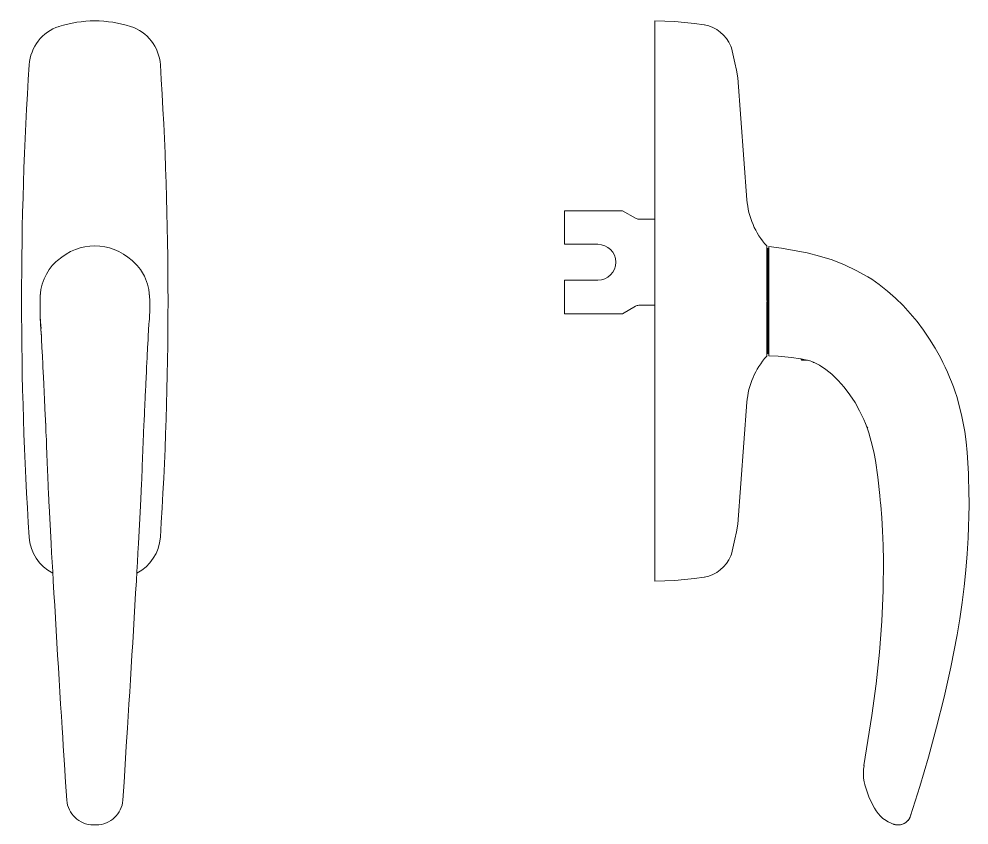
# Model space of a CAD drawing. Header units: millimetres. Extents: x 1459 to 16731, y 971 to 8404.
# Drawn here: x 4225.8 to 4446.3, y 1655 to 1842 of the extents above; entities that cross this region are included whole.
import ezdxf

# ---------------------------------------------------------------- set-up
doc = ezdxf.new("R2010")
doc.units = ezdxf.units.MM
doc.header["$LTSCALE"] = 0.5
doc.layers.add('Quincaillerie', color=150, linetype='Continuous', lineweight=20)
doc.layers.add('Texte', color=7, linetype='Continuous', lineweight=20)

# ---------------------------------------------------------------- blocks, each defined once
blk = doc.blocks.new('bequille ouvrant vue1')
at = {"layer": 'Quincaillerie'}
for p, q in [((-3.42, -52.69, 26), (-4.51, -53.06, 26)), ((-2.3, -52.42, 26), (-3.42, -52.69, 26)), ((-1.15, -52.26, 26), (-2.3, -52.42, 26)), ((0, -52.2, 26), (-1.15, -52.26, 26)), ((1.15, -52.26, 26), (0, -52.2, 26)), ((2.3, -52.42, 26), (1.15, -52.26, 26)), ((3.42, -52.69, 26), (2.3, -52.42, 26)), ((4.51, -53.06, 26), (3.42, -52.69, 26)), ((-7.69, -54.8, 26), (-8.66, -55.57, 26)), ((-6.66, -54.12, 26), (-7.69, -54.8, 26)), ((-5.61, -53.54, 26), (-6.66, -54.12, 26)), ((-4.51, -53.06, 26), (-5.61, -53.54, 26)), ((5.61, -53.54, 26), (4.51, -53.06, 26)), ((6.66, -54.12, 26), (5.61, -53.54, 26)), ((7.69, -54.8, 26), (6.66, -54.12, 26)), ((8.66, -55.57, 26), (7.69, -54.8, 26)), ((-9.86, -56.75, 26), (-10.61, -57.72, 26)), ((-9.01, -55.88, 26), (-9.86, -56.75, 26)), ((-8.66, -55.57, 26), (-9.01, -55.88, 26)), ((9.01, -55.88, 26), (8.66, -55.57, 26)), ((9.86, -56.75, 26), (9.01, -55.88, 26)), ((10.61, -57.72, 26), (9.86, -56.75, 26)), ((-11.24, -58.76, 26), (-11.77, -59.86, 26)), ((-10.61, -57.72, 26), (-11.24, -58.76, 26)), ((11.08, -58.47, 26), (10.61, -57.72, 26)), ((11.5, -59.26, 26), (11.08, -58.47, 26)), ((11.77, -59.86, 26), (11.5, -59.26, 26)), ((-12.2, -61.06, 26), (-12.51, -62.3, 26)), ((-11.77, -59.86, 26), (-12.2, -61.06, 26)), ((12.2, -61.06, 26), (11.77, -59.86, 26)), ((12.51, -62.3, 26), (12.2, -61.06, 26)), ((-12.51, -62.3, 26), (-12.72, -63.93, 26)), ((-12.72, -63.93, 26), (-12.68, -68.69, 43.84)), ((-12.64, -63.28, 26.45), (-12.67, -63.55, 26.45)), ((-12.62, -63.19, 26.45), (-12.64, -63.28, 26.45)), ((-12.64, -63.28, 26.45), (-12.64, -63.28, 26.45)), ((-12.64, -63.28, 26.45), (-12.64, -63.28, 26.45)), ((-12.64, -63.28, 27.21), (-12.64, -63.28, 27.21)), ((12.72, -63.93, 26), (12.51, -62.3, 26)), ((12.62, -63.19, 26.45), (12.64, -63.28, 26.45)), ((12.64, -63.28, 26.45), (12.72, -63.98, 26.45)), ((12.72, -63.98, 26.45), (12.78, -64.81, 26.45)), ((12.78, -64.8, 25.9), (12.78, -64.8, 25.9)), ((12.78, -64.81, 26.45), (12.79, -64.9, 26.45)), ((12.79, -64.9, 26.45), (12.81, -65.7, 26.45)), ((12.81, -65.7, 26.45), (12.8, -66.83, 26.45)), ((12.72, -68.33, 43.84), (12.71, -68.49, 43.84)), ((12.77, -67.52, 26.45), (12.72, -68.33, 26.45)), ((12.8, -66.83, 26.45), (12.77, -67.52, 26.45)), ((-12.68, -68.69, 43.84), (-12.57, -70.45, 43.84)), ((-12.68, -68.69, 43.84), (-12.68, -68.69, 43.84)), ((-12.68, -68.69, 46.54), (-12.63, -69.64, 46.54)), ((-12.63, -69.64, 43.84), (-12.61, -69.86, 43.84)), ((-12.63, -69.64, 43.84), (-12.63, -69.64, 43.84)), ((-12.63, -69.64, 43.84), (-12.63, -69.64, 43.84)), ((-12.63, -69.64, 46.54), (-12.63, -69.64, 46.54)), ((-12.61, -69.86, 43.84), (-12.48, -71.34, 43.84)), ((-12.57, -70.45, 43.84), (-12.43, -72.43, 43.84)), ((12.57, -70.45, 43.84), (12.49, -71.6, 43.84)), ((12.63, -69.64, 43.84), (12.57, -70.45, 43.84)), ((12.66, -69.3, 43.84), (12.63, -69.64, 43.84)), ((12.68, -68.96, 43.84), (12.66, -69.3, 43.84)), ((12.7, -68.64, 43.84), (12.68, -68.96, 43.84)), ((12.71, -68.49, 43.84), (12.7, -68.64, 43.84)), ((-12.49, -71.6, 43.84), (-12.49, -71.61, 43.84)), ((-12.49, -71.6, 51.88), (-12.43, -72.43, 51.88)), ((-12.49, -71.61, 43.84), (-12.39, -73.3, 43.84)), ((-12.42, -72.57, 54.36), (-12.43, -72.32, 54.14)), ((-12.43, -72.43, 51.88), (-12.43, -72.44, 51.88)), ((-12.42, -72.57, 54.36), (-12.4, -73.2, 54.36)), ((-12.41, -72.95, 54.7), (-12.42, -72.57, 54.36)), ((12.42, -72.57, 54.37), (12.36, -73.95, 55.56)), ((12.49, -71.6, 43.84), (12.39, -73.3, 43.84)), ((12.42, -72.57, 54.37), (12.4, -73.2, 54.37)), ((12.43, -72.32, 54.14), (12.42, -72.57, 54.37)), ((-12.37, -73.81, 55.44), (-12.41, -72.95, 54.7)), ((-12.4, -73.2, 54.36), (-12.4, -73.21, 54.36)), ((-12.4, -73.21, 43.84), (-12.37, -73.82, 43.84)), ((-12.4, -73.21, 43.84), (-12.4, -73.21, 43.84)), ((-12.39, -73.3, 43.84), (-12.39, -73.35, 43.84)), ((-12.37, -73.82, 55.45), (-12.37, -73.81, 55.44)), ((-12.27, -75.8, 57.06), (-12.37, -73.82, 55.45)), ((12.36, -73.95, 55.56), (12.27, -75.83, 57.09)), ((12.4, -73.21, 43.84), (12.36, -73.95, 43.84)), ((12.39, -73.3, 43.84), (12.39, -73.34, 43.84)), ((12.4, -73.2, 54.37), (12.4, -73.21, 54.37)), ((12.4, -73.21, 43.84), (12.4, -73.21, 43.84)), ((-12.17, -77.83, 58.59), (-12.27, -75.8, 57.06)), ((12.27, -75.83, 57.09), (12.17, -77.77, 58.55)), ((-12.15, -78.19, 65.63), (-12.17, -77.83, 65.63)), ((-12.1, -79.28, 65.63), (-12.15, -78.19, 65.63)), ((-12.04, -80.38, 65.63), (-12.1, -79.28, 65.63)), ((12.1, -79.28, 58.55), (12.04, -80.38, 58.55)), ((12.15, -78.19, 58.55), (12.1, -79.28, 58.55)), ((12.17, -77.77, 58.55), (12.15, -78.19, 58.55)), ((-11.99, -81.49, 65.63), (-12.04, -80.38, 65.63)), ((-11.93, -82.63, 65.63), (-11.99, -81.49, 65.63)), ((11.99, -81.49, 58.55), (11.93, -82.63, 58.55)), ((12.04, -80.38, 58.55), (11.99, -81.49, 58.55)), ((-11.9, -83.2, 65.63), (-11.93, -82.63, 65.63)), ((-11.87, -83.77, 65.63), (-11.9, -83.2, 65.63)), ((-11.84, -84.35, 65.63), (-11.87, -83.77, 65.63)), ((11.87, -83.77, 58.55), (11.84, -84.35, 58.55)), ((11.9, -83.2, 58.55), (11.87, -83.77, 58.55)), ((11.93, -82.63, 58.55), (11.9, -83.2, 58.55)), ((-11.82, -84.93, 65.63), (-11.84, -84.35, 65.63)), ((-11.79, -85.52, 65.63), (-11.82, -84.93, 65.63)), ((-11.76, -86.11, 65.63), (-11.79, -85.52, 65.63)), ((11.79, -85.52, 58.55), (11.76, -86.11, 58.55)), ((11.82, -84.93, 58.55), (11.79, -85.52, 58.55)), ((11.84, -84.35, 58.55), (11.82, -84.93, 58.55)), ((-11.73, -86.7, 65.63), (-11.76, -86.11, 65.63)), ((-11.7, -87.3, 65.63), (-11.73, -86.7, 65.63)), ((-11.67, -87.9, 65.63), (-11.7, -87.3, 65.63)), ((-11.64, -88.51, 65.63), (-11.67, -87.9, 65.63)), ((11.67, -87.9, 58.55), (11.64, -88.51, 58.55)), ((11.7, -87.3, 58.55), (11.67, -87.9, 58.55)), ((11.73, -86.7, 58.55), (11.7, -87.3, 58.55)), ((11.76, -86.11, 58.55), (11.73, -86.7, 58.55)), ((-11.61, -89.12, 65.63), (-11.64, -88.51, 65.63)), ((-11.58, -89.72, 65.63), (-11.61, -89.12, 65.63)), ((-11.57, -90.01, 65.73), (-11.58, -89.72, 65.63)), ((-11.5, -91.36, 69.45), (-11.57, -90.01, 69.45)), ((11.57, -90.01, 65.73), (11.5, -91.36, 65.73)), ((11.58, -89.72, 65.63), (11.57, -90.01, 65.73)), ((11.61, -89.12, 58.55), (11.58, -89.72, 58.55)), ((11.64, -88.51, 58.55), (11.61, -89.12, 58.55)), ((-11.44, -92.68, 69.45), (-11.5, -91.36, 69.45)), ((-11.38, -93.98, 69.45), (-11.44, -92.6, 69.45)), ((11.44, -92.6, 65.73), (11.38, -93.98, 65.73)), ((11.5, -91.36, 65.73), (11.44, -92.68, 65.73)), ((-11.44, -92.71, 69.45), (-11.44, -92.68, 69.45)), ((-11.44, -92.71, 69.45), (-11.44, -92.71, 69.45)), ((-11.38, -94.08, 69.45), (-11.44, -92.71, 69.45)), ((-11.36, -94.44, 69.45), (-11.38, -93.98, 69.45)), ((-11.34, -94.9, 69.45), (-11.36, -94.44, 69.45)), ((11.36, -94.44, 65.73), (11.34, -94.9, 65.73)), ((11.38, -93.98, 65.73), (11.36, -94.44, 65.73)), ((11.44, -92.68, 65.73), (11.44, -92.71, 65.73)), ((-11.33, -95.37, 69.45), (-11.34, -94.9, 69.45)), ((-11.29, -96.29, 69.45), (-11.33, -95.37, 69.45)), ((-11.25, -97.22, 69.45), (-11.29, -96.29, 69.45)), ((11.29, -96.29, 65.73), (11.25, -97.22, 65.73)), ((11.33, -95.37, 65.73), (11.29, -96.29, 65.73)), ((11.34, -94.9, 65.73), (11.33, -95.37, 65.73)), ((-11.21, -98.16, 69.45), (-11.25, -97.22, 69.45)), ((-11.18, -99.09, 69.45), (-11.21, -98.16, 69.45)), ((-11.14, -100.03, 69.45), (-11.18, -99.09, 69.45)), ((11.18, -99.09, 65.73), (11.14, -100.03, 65.73)), ((11.21, -98.16, 65.73), (11.18, -99.09, 65.73)), ((11.25, -97.22, 65.73), (11.21, -98.16, 65.73)), ((-11.11, -100.97, 69.45), (-11.14, -100.03, 69.45)), ((-11.07, -101.91, 69.45), (-11.11, -100.97, 69.45)), ((11.11, -100.97, 65.73), (11.07, -101.91, 65.73)), ((11.14, -100.03, 65.73), (11.11, -100.97, 65.73)), ((-11.03, -102.86, 69.45), (-11.07, -101.91, 69.45)), ((-10.99, -103.8, 69.45), (-11.03, -102.86, 69.45)), ((11.03, -102.86, 65.73), (10.99, -103.8, 65.73)), ((11.07, -101.91, 65.73), (11.03, -102.86, 65.73)), ((-10.98, -104.27, 69.45), (-10.99, -103.8, 69.45)), ((-10.96, -104.75, 69.45), (-10.98, -104.27, 69.45)), ((-10.94, -105.22, 69.45), (-10.96, -104.75, 69.45)), ((-10.92, -105.69, 69.45), (-10.94, -105.22, 69.45)), ((-10.9, -106.17, 69.45), (-10.92, -105.69, 69.45)), ((10.92, -105.69, 65.73), (10.9, -106.17, 65.73)), ((10.94, -105.22, 65.73), (10.92, -105.69, 65.73)), ((10.96, -104.75, 65.73), (10.94, -105.22, 65.73)), ((10.98, -104.27, 65.73), (10.96, -104.75, 65.73)), ((10.99, -103.8, 65.73), (10.98, -104.27, 65.73)), ((-10.88, -106.64, 69.45), (-10.9, -106.17, 69.45)), ((-10.86, -107.12, 69.45), (-10.88, -106.64, 69.45)), ((-10.84, -107.59, 69.45), (-10.86, -107.12, 69.45)), ((-10.82, -108.06, 69.45), (-10.84, -107.59, 69.45)), ((-10.8, -108.42, 69.45), (-10.82, -108.06, 69.45)), ((10.82, -108.06, 65.73), (10.8, -108.42, 65.73)), ((10.84, -107.59, 65.73), (10.82, -108.06, 65.73)), ((10.86, -107.12, 65.73), (10.84, -107.59, 65.73)), ((10.88, -106.64, 65.73), (10.86, -107.12, 65.73)), ((10.9, -106.17, 65.73), (10.88, -106.64, 65.73)), ((-10.79, -108.78, 69.45), (-10.8, -108.42, 69.45)), ((-10.77, -109.13, 69.45), (-10.79, -108.78, 69.45)), ((-10.75, -109.49, 69.45), (-10.77, -109.13, 69.45)), ((-10.74, -109.85, 69.45), (-10.75, -109.49, 69.45)), ((-10.72, -110.2, 69.45), (-10.74, -109.85, 69.45)), ((-10.7, -110.56, 69.45), (-10.72, -110.2, 69.45)), ((10.72, -110.2, 65.73), (10.7, -110.56, 65.73)), ((10.74, -109.85, 65.73), (10.72, -110.2, 65.73)), ((10.75, -109.49, 65.73), (10.74, -109.85, 65.73)), ((10.77, -109.13, 65.73), (10.75, -109.49, 65.73)), ((10.79, -108.78, 65.73), (10.77, -109.13, 65.73)), ((10.8, -108.42, 65.73), (10.79, -108.78, 65.73)), ((-10.69, -110.91, 69.45), (-10.7, -110.56, 69.45)), ((-10.67, -111.27, 69.45), (-10.69, -110.91, 69.45)), ((-10.65, -111.63, 69.45), (-10.67, -111.27, 69.45)), ((-10.64, -111.81, 69.45), (-10.65, -111.63, 69.45)), ((-10.62, -112.34, 69.45), (-10.64, -111.81, 69.45)), ((-10.61, -112.53, 69.39), (-10.62, -112.34, 69.45)), ((10.62, -112.34, 69.45), (10.61, -112.53, 69.44)), ((10.64, -111.81, 65.73), (10.62, -112.34, 65.73)), ((10.65, -111.63, 65.73), (10.64, -111.81, 65.73)), ((10.67, -111.27, 65.73), (10.65, -111.63, 65.73)), ((10.69, -110.91, 65.73), (10.67, -111.27, 65.73)), ((10.7, -110.56, 65.73), (10.69, -110.91, 65.73)), ((-10.45, -115.43, 57.45), (-10.61, -112.53, 57.45)), ((10.61, -112.53, 69.44), (10.45, -115.43, 69.44)), ((-10.3, -118.33, 57.45), (-10.45, -115.43, 57.45)), ((10.45, -115.43, 69.44), (10.3, -118.33, 69.44)), ((-10.14, -121.24, 57.45), (-10.3, -118.33, 57.45)), ((10.3, -118.33, 69.44), (10.14, -121.24, 69.44)), ((-10.02, -123.41, 57.45), (-10.14, -121.24, 57.45)), ((10.14, -121.24, 69.44), (10.02, -123.41, 69.44)), ((-9.9, -125.58, 57.45), (-10.02, -123.41, 57.45)), ((10.02, -123.41, 69.44), (9.9, -125.58, 69.44)), ((-9.77, -127.75, 57.45), (-9.9, -125.58, 57.45)), ((9.9, -125.58, 69.44), (9.77, -127.75, 69.44)), ((-9.65, -129.91, 57.45), (-9.77, -127.75, 57.45)), ((9.77, -127.75, 69.44), (9.65, -129.91, 69.44)), ((-9.48, -132.79, 57.45), (-9.65, -129.91, 57.45)), ((9.65, -129.91, 69.44), (9.48, -132.79, 69.44)), ((-9.31, -135.67, 57.45), (-9.48, -132.79, 57.45)), ((9.48, -132.79, 69.44), (9.31, -135.67, 69.44)), ((-9.14, -138.54, 57.45), (-9.31, -135.67, 57.45)), ((9.31, -135.67, 69.44), (9.14, -138.54, 69.44)), ((-9.14, -138.6, 57.45), (-9.14, -138.54, 57.45)), ((-8.97, -141.46, 57.45), (-9.14, -138.6, 57.45)), ((9.14, -138.54, 69.44), (8.97, -141.46, 69.44)), ((-8.8, -144.33, 57.45), (-8.97, -141.46, 57.45)), ((8.97, -141.46, 69.44), (8.8, -144.33, 69.44)), ((-8.63, -147.18, 57.45), (-8.8, -144.33, 57.45)), ((8.8, -144.33, 69.44), (8.63, -147.18, 69.44)), ((-8.45, -150.02, 57.45), (-8.63, -147.18, 57.45)), ((8.63, -147.18, 69.44), (8.45, -150.02, 69.44)), ((-8.28, -152.86, 57.45), (-8.45, -150.02, 57.45)), ((8.45, -150.02, 69.44), (8.28, -152.86, 69.44)), ((-8.1, -155.69, 57.45), (-8.28, -152.86, 57.45)), ((8.28, -152.86, 69.44), (8.1, -155.69, 69.44)), ((-7.93, -158.51, 57.45), (-8.1, -155.69, 57.45)), ((8.1, -155.69, 69.44), (7.93, -158.51, 69.44)), ((-7.75, -161.32, 57.45), (-7.93, -158.51, 57.45)), ((7.93, -158.51, 69.44), (7.75, -161.32, 69.44)), ((-7.58, -164.13, 57.45), (-7.75, -161.32, 57.45)), ((7.75, -161.32, 69.44), (7.58, -164.13, 69.44)), ((-7.45, -166.23, 57.45), (-7.58, -164.13, 57.45)), ((7.58, -164.13, 69.44), (7.45, -166.23, 69.44)), ((-7.31, -168.32, 57.45), (-7.45, -166.23, 57.45)), ((7.45, -166.23, 69.44), (7.31, -168.32, 69.44)), ((-7.05, -172.5, 57.45), (-7.31, -168.32, 57.45)), ((7.31, -168.32, 69.44), (7.05, -172.5, 69.44)), ((-6.78, -176.67, 57.45), (-7.05, -172.5, 57.45)), ((7.05, -172.5, 69.44), (6.78, -176.67, 69.44)), ((-6.51, -180.83, 57.45), (-6.78, -176.67, 57.45)), ((6.78, -176.67, 69.44), (6.51, -180.83, 69.44)), ((-6.51, -180.83, 57.45), (-6.44, -181.41, 57.45)), ((6.44, -181.41, 56.43), (6.51, -180.83, 56.43)), ((-6.44, -181.41, 57.45), (-6.32, -181.98, 57.45)), ((-6.32, -181.98, 57.45), (-6.14, -182.53, 57.45)), ((-6.14, -182.53, 57.45), (-5.91, -183.05, 57.45)), ((-5.91, -183.05, 57.45), (-5.64, -183.54, 57.45)), ((5.64, -183.54, 56.43), (5.91, -183.05, 56.43)), ((5.91, -183.05, 56.43), (6.14, -182.53, 56.43)), ((6.14, -182.53, 56.43), (6.32, -181.98, 56.43)), ((6.32, -181.98, 56.43), (6.44, -181.41, 56.43)), ((-5.64, -183.54, 57.45), (-5.32, -184.01, 57.45)), ((-5.32, -184.01, 57.45), (-4.97, -184.44, 57.45)), ((-4.97, -184.44, 57.45), (-4.58, -184.85, 57.45)), ((-4.58, -184.85, 57.45), (-4.15, -185.22, 57.45)), ((-4.15, -185.22, 57.45), (-3.69, -185.55, 57.45)), ((3.69, -185.55, 56.43), (4.15, -185.22, 56.43)), ((4.15, -185.22, 56.43), (4.58, -184.85, 56.43)), ((4.58, -184.85, 56.43), (4.97, -184.44, 56.43)), ((4.97, -184.44, 56.43), (5.32, -184.01, 56.43)), ((5.32, -184.01, 56.43), (5.64, -183.54, 56.43)), ((-3.69, -185.55, 57.45), (-3.2, -185.84, 57.45)), ((-3.2, -185.84, 57.45), (-2.68, -186.09, 57.45)), ((-2.68, -186.09, 57.45), (-2.13, -186.29, 57.45)), ((-2.13, -186.29, 57.45), (-1.56, -186.44, 57.45)), ((-1.56, -186.44, 57.45), (-0.95, -186.53, 57.45)), ((-0.95, -186.53, 57.45), (-0.34, -186.56, 57.45)), ((0.34, -186.57, 56.43), (-0.34, -186.56, 56.39)), ((0.34, -186.57, 56.43), (0.95, -186.53, 56.43)), ((0.95, -186.53, 56.43), (1.56, -186.44, 56.43)), ((1.56, -186.44, 56.43), (2.13, -186.29, 56.43)), ((2.13, -186.29, 56.43), (2.68, -186.09, 56.43)), ((2.68, -186.09, 56.43), (3.2, -185.84, 56.43)), ((3.2, -185.84, 56.43), (3.69, -185.55, 56.43))]:
    blk.add_line(p, q, dxfattribs=at)
for centre, radius, start, end in [((0, -27.08), 27.08, 72.126, 107.874), ((-5.24, -10.82), 10, 107.874, 176.2856), ((5.24, -10.82), 10, 3.7144, 72.126), ((829.25, -65), 846.25, 176.28556, 183.71444), ((-829.25, -65), 846.25, 356.28556, 3.71444), ((-5.24, -119.18), 10, 183.7144, 243.1821), ((5.24, -119.18), 10, 296.8179, 356.2856)]:
    blk.add_arc(centre, radius, start, end, dxfattribs=at)
blk = doc.blocks.new('bequille ouvrant vue2')
at = {"layer": 'Quincaillerie', "extrusion": (0, 0, -1)}
for p, q in [((2.31, 64.95, -17), (0, 65, -17)), ((4.62, 64.84, -17), (2.31, 64.95, -17)), ((6.92, 64.65, -17), (4.62, 64.84, -17)), ((4.62, 64.84, -17.77), (6.92, 64.65, -17.77)), ((9.21, 64.38, -17), (6.92, 64.65, -17)), ((11.5, 64.05, -17), (9.21, 64.38, -17)), ((17.63, 59.1, -17), (17.78, 58.71, -17)), ((17.78, 58.71, -17), (18.6, 55.27, -17)), ((18.6, 55.27, -17), (18.99, 53.55, -17)), ((18.99, 53.55, -17), (19.3, 51.8, -17)), ((26.45, 12.65, -17), (29.42, 12.23, -17)), ((29.42, 12.23, -17), (32.38, 11.75, -17)), ((32.38, 11.75, -17), (35.34, 11.15, -17)), ((35.34, 11.15, -17), (38.27, 10.41, -17)), ((38.27, 10.41, -17), (41.2, 9.52, -17)), ((41.2, 9.52, -17), (44.05, 8.42, -17)), ((44.05, 8.42, -17), (46.78, 7.1, -17)), ((46.78, 7.1, -17), (49.45, 5.65, -17)), ((49.45, 5.65, -17), (50.36, 5.06, -17)), ((50.36, 5.06, -17), (51.25, 4.46, -17)), ((51.25, 4.46, -17), (52.12, 3.83, -17)), ((52.12, 3.83, -17), (54.03, 2.32, -17)), ((54.03, 2.32, -17), (55.87, 0.69, -17)), ((55.87, 0.69, -17), (57.64, -1.04, -17)), ((57.64, -1.04, -17), (59.32, -2.86, -17)), ((59.32, -2.86, -17), (60.91, -4.78, -17)), ((60.91, -4.78, -17), (62.4, -6.77, -17)), ((62.4, -6.77, -17), (63.81, -8.83, -17)), ((63.81, -8.83, -17), (65.12, -10.96, -17)), ((65.12, -10.96, -17), (66.33, -13.14, -17)), ((26.45, -12.72, -17), (28.61, -12.83, -17)), ((28.61, -12.83, -17), (31.71, -13.11, -17)), ((31.71, -13.11, -17), (33.85, -13.45, -17)), ((66.33, -13.14, -17), (66.9, -14.25, -17)), ((37, -14.28, -17), (37.15, -14.34, -17)), ((37.15, -14.34, -17), (37.3, -14.41, -17)), ((37.3, -14.41, -17), (37.6, -14.56, -17)), ((37.6, -14.56, -17), (38.23, -14.89, -17)), ((38.23, -14.89, -17), (39.7, -15.9, -17)), ((66.9, -14.25, -17), (67.44, -15.37, -17)), ((67.44, -15.37, -17), (67.96, -16.49, -17)), ((39.7, -15.9, -17), (41.13, -16.99, -17)), ((41.13, -16.99, -17), (42.61, -18.42, -17)), ((67.96, -16.49, -17), (68.44, -17.63, -17)), ((68.44, -17.63, -17), (68.9, -18.78, -17)), ((42.61, -18.42, -17), (43.97, -19.98, -17)), ((68.9, -18.78, -17), (69.34, -19.92, -17)), ((43.97, -19.98, -17), (45.29, -21.73, -17)), ((45.29, -21.73, -17), (46.49, -23.58, -17)), ((69.34, -19.92, -17), (69.73, -21.05, -17)), ((69.73, -21.05, -17), (70.1, -22.19, -17)), ((46.49, -23.58, -17), (47.56, -25.5, -17)), ((70.1, -22.19, -17), (70.45, -23.35, -17)), ((70.45, -23.35, -17), (71.3, -26.77, -17)), ((47.56, -25.5, -17), (48.51, -27.49, -17)), ((48.51, -27.49, -17), (48.93, -28.45, -17)), ((48.93, -28.45, -17), (49.3, -29.41, -17)), ((71.3, -26.77, -17), (71.94, -30.24, -17)), ((49.3, -29.41, -17), (49.71, -30.58, -17)), ((49.71, -30.58, -17), (50.53, -33.77, -17)), ((71.94, -30.24, -17), (72.27, -32.67, -17)), ((72.27, -32.67, -17), (72.52, -35.11, -17)), ((50.53, -33.77, -17), (50.93, -35.36, -17)), ((72.52, -35.11, -17), (72.83, -40.02, -17)), ((50.93, -35.36, -17), (51.25, -36.98, -17)), ((51.25, -36.98, -17), (51.81, -40.86, -17)), ((51.81, -40.86, -17), (52.26, -45.12, -17)), ((72.83, -40.02, -17), (72.94, -44.93, -17)), ((52.26, -45.12, -17), (52.36, -46.23, -17)), ((52.36, -46.23, -17), (52.4, -46.79, -17)), ((72.94, -44.93, -17), (72.95, -46.14, -17)), ((72.95, -46.14, -17), (72.95, -47.35, -17)), ((52.4, -46.79, -17), (52.45, -47.35, -17)), ((52.45, -47.35, -17), (52.69, -50.32, -17)), ((72.95, -47.35, -17), (72.76, -54.91, -17)), ((52.69, -50.32, -17), (52.87, -53.32, -17)), ((19.3, -51.8, -17), (18.99, -53.55, -17)), ((18.99, -53.55, -17), (18.6, -55.27, -17)), ((52.87, -53.32, -17), (53.01, -56.74, -17)), ((72.76, -54.91, -17), (72.53, -58.68, -17)), ((18.6, -55.27, -17), (17.78, -58.71, -17)), ((53.01, -56.74, -17), (53.08, -60.17, -17)), ((17.78, -58.71, -17), (17.63, -59.1, -17)), ((72.53, -58.68, -17), (72.21, -62.45, -17)), ((53.08, -60.17, -17), (53.02, -67.15, -17)), ((72.21, -62.45, -17), (71.81, -66.22, -17)), ((0, -65, -17), (2.31, -64.95, -17)), ((2.31, -64.95, -17), (4.62, -64.84, -17)), ((4.62, -64.84, -17), (6.92, -64.65, -17)), ((6.92, -64.65, -17), (9.21, -64.38, -17)), ((9.21, -64.38, -17), (11.5, -64.05, -17)), ((53.02, -67.15, -17), (52.71, -74.26, -17)), ((71.81, -66.22, -17), (71.34, -69.97, -17)), ((71.34, -69.97, -17), (70.79, -73.73, -17)), ((52.71, -74.26, -17), (52.15, -81.48, -17)), ((70.79, -73.73, -17), (70.17, -77.47, -17)), ((70.17, -77.47, -17), (68.73, -84.94, -17)), ((52.15, -81.48, -17), (51.38, -88.79, -17)), ((68.73, -84.94, -17), (67.17, -91.93, -17)), ((51.38, -88.79, -17), (50.41, -96.17, -17)), ((67.17, -91.93, -17), (65.42, -98.89, -17)), ((50.41, -96.17, -17), (48.55, -107.79, -17)), ((65.42, -98.89, -17), (63.53, -105.8, -17)), ((63.53, -105.8, -17), (61.5, -112.66, -17)), ((61.5, -112.66, -17), (59.37, -119.48, -17)), ((59.25, -119.79, -17), (59.24, -119.82, -17)), ((59.37, -119.48, -17), (59.25, -119.79, -17)), ((55.59, -121.42, -17), (55.91, -121.51, -17)), ((55.91, -121.51, -17), (55.94, -121.51, -17))]:
    blk.add_line(p, q, dxfattribs=at)
at = {"layer": 'Quincaillerie'}
for p, q in [((19.3, 51.8, -17), (21.4, 23.5, -17)), ((-20.95, 13.16, -8.25), (-20.95, 20.96, -8.25)), ((-20.95, 20.96, -8.25), (-7.5, 20.96, -8.25)), ((-7.5, 20.96, -8.25), (-4.47, 19.21, -8.25)), ((0, 19.01, -8.25), (-3.72, 19.01, -8.25)), ((-20.95, 13.16, -8.25), (-13.2, 13.16, -8.25)), ((26, 12.16, -16.76), (26.07, 12.2, -16.75)), ((26.07, 12.2, -16.75), (26.3, 12.2, -16.75)), ((26.45, 8.83, -10.87), (26.3, 8.84, -10.86)), ((26.45, 8.76, -10.69), (26.3, 8.76, -10.68)), ((-20.95, -2.94, -8.25), (-20.95, 4.86, -8.25)), ((-20.95, 4.86, -8.25), (-13.2, 4.86, -8.25)), ((-4.47, -1.19, -8.25), (-7.5, -2.94, -8.25)), ((0, -0.99, -8.25), (-3.72, -0.99, -8.25)), ((-7.5, -2.94, -8.25), (-20.95, -2.94, -8.25)), ((26, -8.6, -8.4), (26.07, -8.63, -8.37)), ((26.07, -8.63, -8.37), (26.3, -8.63, -8.37)), ((26.45, -7.63, -9.37), (26.3, -7.64, -9.36)), ((26.45, -8.76, -10.69), (26.3, -8.76, -10.68)), ((26.3, -8.84, -10.86), (26.45, -8.83, -10.87)), ((26, -12.16, -17.24), (26.07, -12.2, -17.25)), ((26.07, -12.2, -17.25), (26.3, -12.2, -17.25)), ((33.96, -13.46, -16.43), (33.85, -13.45, -17)), ((33.85, -13.45, -17), (33.89, -13.45, -17.33)), ((34.15, -13.7, -17), (33.9, -13.45, -17)), ((34.29, -13.49, -15.94), (33.96, -13.46, -16.43)), ((34.64, -13.55, -15.68), (34.29, -13.49, -15.94)), ((34.99, -13.61, -15.54), (34.64, -13.55, -15.68)), ((35.35, -13.7, -15.5), (34.99, -13.61, -15.54)), ((35.72, -13.8, -15.55), (35.35, -13.7, -15.5)), ((35.69, -13.79, -18.46), (36, -13.89, -18.35)), ((36.06, -13.91, -15.68), (35.72, -13.8, -15.55)), ((36.46, -14.06, -15.99), (36.06, -13.91, -15.68)), ((36.74, -14.17, -16.43), (36.46, -14.06, -15.99)), ((36.81, -14.21, -16.67), (36.7, -14.16, -16.35)), ((36.7, -14.16, -17.65), (36.81, -14.21, -17.33)), ((36.85, -14.23, -17), (36.74, -14.17, -16.43)), ((36.81, -14.21, -17.33), (36.85, -14.23, -17)), ((36.85, -14.23, -17), (37, -14.28, -17)), ((21.4, -23.5, -17), (19.3, -51.8, -17)), ((48.58, -107.82, -15.99), (48.47, -108.65, -16.03)), ((48.58, -107.82, -15.99), (48.55, -107.79, -17)), ((48.47, -108.65, -16.03), (48.42, -109.49, -16.06)), ((48.42, -109.49, -16.06), (48.47, -110.52, -16.09)), ((48.47, -110.52, -16.09), (48.48, -110.61, -16.1)), ((48.48, -110.61, -16.1), (48.49, -110.77, -16.1)), ((48.48, -110.61, -16.1), (48.63, -111.6, -16.14)), ((48.63, -111.6, -16.14), (48.68, -111.82, -16.15)), ((48.68, -111.82, -16.15), (48.69, -111.89, -16.15)), ((48.69, -111.89, -17.86), (48.68, -111.82, -17.86)), ((48.68, -111.82, -16.15), (48.79, -112.28, -16.18)), ((48.76, -112.16, -16.59), (48.75, -112.12, -17)), ((48.79, -112.28, -16.18), (48.76, -112.16, -16.59)), ((48.79, -112.28, -16.18), (49.22, -113.65, -16.15)), ((49.22, -113.65, -16.15), (49.72, -115.01, -16.13)), ((49.72, -115.01, -16.13), (50.31, -116.34, -16.12)), ((50.31, -116.34, -16.12), (50.97, -117.64, -16.11)), ((50.97, -117.64, -16.11), (51.37, -118.29, -16.21)), ((51.37, -118.29, -16.21), (51.84, -118.91, -16.3)), ((51.84, -118.91, -16.3), (52.38, -119.49, -16.38)), ((52.38, -119.49, -16.38), (52.98, -120.03, -16.46)), ((52.98, -120.03, -16.46), (53.36, -120.31, -16.5)), ((53.36, -120.31, -16.5), (54.17, -120.82, -16.58)), ((54.17, -120.82, -16.58), (55.05, -121.23, -16.64)), ((55.05, -121.23, -16.64), (55.37, -121.35, -16.67)), ((58.07, -121.13, -17.35), (58.08, -121.13, -16.65)), ((58.34, -120.95, -16.65), (58.37, -120.93, -17.35)), ((58.42, -120.88, -17.35), (58.45, -120.86, -16.65)), ((58.62, -120.71, -16.65), (58.65, -120.68, -17.35)), ((58.73, -120.59, -17.35), (58.76, -120.55, -16.65)), ((58.86, -120.44, -16.65), (58.89, -120.4, -17.35)), ((59, -120.25, -17.35), (59.03, -120.21, -16.65)), ((59.07, -120.14, -16.65), (59.09, -120.1, -17.35)), ((59.21, -119.88, -17.35), (59.23, -119.85, -16.65)), ((59.37, -119.48, -16.65), (59.38, -119.43, -16.1)), ((59.38, -119.43, -16.1), (59.42, -119.29, -15.56)), ((59.42, -119.29, -15.56), (59.46, -119.11, -15.13)), ((59.46, -119.11, -15.13), (59.47, -119.09, -15.11)), ((59.46, -119.11, -15.13), (59.47, -119.09, -15.11)), ((55.37, -121.35, -16.67), (55.51, -121.4, -16.68)), ((56.01, -121.52, -17.33), (55.97, -121.52, -16.67)), ((56.26, -121.56, -17.34), (56.3, -121.56, -16.66)), ((56.43, -121.57, -17.34), (56.39, -121.56, -16.66)), ((56.62, -121.57, -17.34), (56.66, -121.56, -16.66)), ((56.86, -121.55, -17.34), (56.82, -121.55, -16.66)), ((56.98, -121.53, -17.34), (57.03, -121.52, -16.66)), ((57.28, -121.47, -17.34), (57.25, -121.48, -16.66)), ((57.35, -121.45, -17.34), (57.38, -121.44, -16.66)), ((57.69, -121.33, -17.34), (57.68, -121.33, -16.66)), ((57.71, -121.32, -17.34), (57.72, -121.31, -17.34))]:
    blk.add_line(p, q, dxfattribs=at)
at = {"layer": 'Quincaillerie', "extrusion": (1, 0, 0)}
for p, q in [((26, 12.8, -17), (26, 12.74, -15.85)), ((26, 12.74, -15.85), (26, 12.58, -14.7)), ((26, 12.58, -14.7), (26, 12.31, -13.58)), ((26, 12.31, -13.58), (26, 11.94, -12.49)), ((26, 11.94, -12.49), (26, 11.46, -11.39)), ((26, 11.46, -11.39), (26, 10.88, -10.34)), ((26.45, 12.59, -15.75), (26.45, 12.65, -17)), ((26.45, 12.4, -14.51), (26.45, 12.59, -15.75)), ((26.45, 12.1, -13.3), (26.45, 12.4, -14.51)), ((26.45, 11.67, -12.11), (26.45, 12.1, -13.3)), ((26.45, 11.13, -10.97), (26.45, 11.67, -12.11)), ((26.45, 10.48, -9.89), (26.45, 11.13, -10.97)), ((26, 10.88, -10.34), (26, 10.2, -9.31)), ((26, 10.2, -9.31), (26, 9.43, -8.34)), ((26, 9.43, -8.34), (26, 9.12, -7.99)), ((26, 9.12, -7.99), (26, 8.25, -7.14)), ((26.45, 9.75, -8.9), (26.45, 10.48, -9.89)), ((26.45, 8.93, -7.97), (26.45, 9.75, -8.9)), ((26.45, 7.86, -7.01), (26.45, 8.84, -7.89)), ((26, 8.25, -7.14), (26, 7.28, -6.39)), ((26, 7.28, -6.39), (26, 6.24, -5.76)), ((26.45, 6.79, -6.25), (26.45, 7.86, -7.01)), ((26.45, 5.62, -5.58), (26.45, 6.79, -6.25)), ((26, 6.24, -5.76), (26, 5.14, -5.23)), ((26, 5.14, -5.23), (26, 3.94, -4.8)), ((26.45, 4.39, -5.05), (26.45, 5.62, -5.58)), ((26, 3.94, -4.8), (26, 2.7, -4.49)), ((26, 2.7, -4.49), (26, 1.43, -4.31)), ((26.45, 3.12, -4.64), (26.45, 4.39, -5.05)), ((26.45, 1.81, -4.38), (26.45, 3.12, -4.64)), ((26, 1.43, -4.31), (26, 0.16, -4.25)), ((26.45, 0, -4.24), (26.45, 1.81, -4.38)), ((26, -0.16, -4.25), (26, -1.43, -4.31)), ((26, -1.43, -4.31), (26, -2.7, -4.49)), ((26.45, -0.84, -4.26), (26.45, 0, -4.24)), ((26.45, -2.16, -4.41), (26.45, -0.84, -4.26)), ((26.45, -3.45, -4.7), (26.45, -2.16, -4.41)), ((26, -2.7, -4.49), (26, -3.94, -4.8)), ((26, -3.94, -4.8), (26, -5.14, -5.23)), ((26.45, -4.7, -5.11), (26.45, -3.45, -4.7)), ((26, -5.14, -5.23), (26, -6.24, -5.76)), ((26, -6.24, -5.76), (26, -7.28, -6.39)), ((26.45, -5.9, -5.65), (26.45, -4.7, -5.11)), ((26.45, -7.03, -6.31), (26.45, -5.9, -5.65)), ((26, -7.28, -6.39), (26, -8.25, -7.14)), ((26, -8.25, -7.14), (26, -9.12, -7.99)), ((26.45, -8.09, -7.08), (26.45, -7.03, -6.31)), ((26.45, -8.84, -7.73), (26.45, -8.09, -7.08)), ((26, -9.43, -8.34), (26, -9.12, -7.99)), ((26, -10.2, -9.31), (26, -9.43, -8.34)), ((26, -10.88, -10.34), (26, -10.2, -9.31)), ((26, -11.46, -11.39), (26, -10.88, -10.34)), ((26.45, -9.53, -8.43), (26.45, -8.84, -7.73)), ((26.45, -11.29, -11.01), (26.45, -10.33, -9.42)), ((26, -11.94, -12.49), (26, -11.46, -11.39)), ((26, -12.31, -13.58), (26, -11.94, -12.49)), ((26, -12.58, -14.7), (26, -12.31, -13.58)), ((26, -12.74, -15.85), (26, -12.58, -14.7)), ((26, -12.8, -17), (26, -12.74, -15.85)), ((26.45, -12.01, -12.72), (26.45, -11.29, -11.01)), ((26.45, -12.32, -13.76), (26.45, -12.01, -12.72)), ((26.45, -12.54, -14.83), (26.45, -12.32, -13.76)), ((26.45, -12.67, -15.91), (26.45, -12.54, -14.83)), ((26.45, -12.72, -17), (26.45, -12.67, -15.91))]:
    blk.add_line(p, q, dxfattribs=at)
at = {"layer": 'Quincaillerie', "extrusion": (-0.046824, -0.998903, -1.24674e-11)}
blk.add_line((26.45, 9.98, -13.01), (26.3, 9.99, -13.01), dxfattribs=at)
at = {"layer": 'Quincaillerie', "extrusion": (0.046824, -0.998903, -2.74282e-11)}
blk.add_line((26.3, -9.99, -13.01), (26.45, -9.98, -13.01), dxfattribs=at)
at = {"layer": 'Quincaillerie', "extrusion": (0.836059, 0.240062, 0.49333)}
blk.add_line((49.42, -29.2, -14.32), (49.48, -29.36, -14.34), dxfattribs=at)
at = {"layer": 'Quincaillerie', "extrusion": (-0.309017, -0.951057, -5.55112e-17)}
blk.add_line((55.51, -121.4, -16.68), (55.59, -121.42, -16.67), dxfattribs=at)
at = {"layer": 'Quincaillerie', "extrusion": (1, 0, 0)}
for centre, radius, start, end in [((37.92, -17), 27.08, 0.0033, 17.874), ((54.18, -11.76), 10, 17.874, 86.2856), ((0, -846.25), 846.25, 86.28556, 93.71444), ((0, -17, 26.07), 12.2, 1.1631, 181.1446), ((0, -17, 26.3), 12.2, 1.1631, 181.1446), ((4.51, -12.28, 26.45), 6.17, 44.3166, 45.4417), ((-2.16, -15.17, 26.45), 9.99, 137.5499, 144.8329), ((-54.18, -11.76), 10, 93.7144, 162.126), ((-37.92, -17), 27.08, 162.126, 179.9967)]:
    blk.add_arc(centre, radius, start, end, dxfattribs=at)
at = {"layer": 'Quincaillerie', "extrusion": (0, 0, -1)}
for centre, radius, start, end in [((-10.19, 56.16, 17), 8, 99.4469, 158.3984), ((-39.22, 24.82, 17), 17.87, 317.7193, 355.7578), ((-39.22, -24.82, 17), 17.87, 4.2422, 42.2807), ((-10.19, -56.16, 17), 8, 201.6016, 260.5531)]:
    blk.add_arc(centre, radius, start, end, dxfattribs=at)
at = {"layer": 'Quincaillerie'}
for centre, radius, start, end in [((-3.72, 20.51, -8.25), 1.5, 240, 270), ((-13.2, 9.01, -8.25), 4.15, 270, 90), ((-3.72, -2.49, -8.25), 1.5, 90, 120)]:
    blk.add_arc(centre, radius, start, end, dxfattribs=at)
at = {"layer": 'Quincaillerie', "extrusion": (0, -1, 0)}
blk.add_arc((35.35, -17, 13.7), 1.2, 85.9009, 179.9918, dxfattribs=at)
at = {"layer": 'Quincaillerie', "extrusion": (0.275637, -0.961262, 5.55112e-17)}
blk.add_arc((58.28, -17, 41.86), 19, 171.9567, 179.9949, dxfattribs=at)
at = {"layer": 'Quincaillerie', "extrusion": (-0.005336, 0.001734, 0.999984)}
for start, end in [(279.7891, 314.4963), (314.5133, 318.5145), (318.5284, 321.4444), (321.4608, 326.7458), (326.7565, 328.3952), (328.4078, 334.6846), (334.6972, 335.3402), (335.3541, 342.2852), (252.0003, 258.9314), (258.9453, 259.5882), (259.6008, 265.8777), (265.8903, 267.529), (267.5396, 272.8246), (272.8411, 275.7571), (275.771, 279.7722)]:
    blk.add_arc((56.43, -118.54, -17.17), 3, start, end, dxfattribs=at)
at = {"layer": 'Quincaillerie', "extrusion": (0.005336, -0.001734, 0.999984)}
for start, end in [(300.8052, 301.2466), (308.0948, 309.4543), (315.2959, 317.6573), (322.3504, 325.8627), (329.2196, 334.0677), (260.2177, 265.0659), (268.4228, 271.935), (276.6282, 278.9896), (284.8312, 286.1906), (293.0389, 293.4803)]:
    blk.add_arc((56.61, -118.6, -16.83), 3, start, end, dxfattribs=at)
at = {"layer": 'Quincaillerie', "extrusion": (-0.273555, -0.961856, -4.35207e-14)}
blk.add_arc((27.54, -17, 98.68), 62.25, 0.0006, 0.3216, dxfattribs=at)
at = {"layer": 'Quincaillerie', "extrusion": (-0.309017, -0.951057, -5.55112e-17)}
blk.add_arc((31.11, -17, 98.3), 59.28, 0, 0.3214, dxfattribs=at)

msp = doc.modelspace()

# ---------------------------------------------------------------- block references
at = {"layer": 'Texte', "lineweight": 20}
for name, p in [('bequille ouvrant vue1', (4243.38, 1841.57)), ('bequille ouvrant vue2', (4373.38, 1776.57, 6.5))]:
    msp.add_blockref(name, p, dxfattribs=at)

doc.saveas('drawing.dxf')
